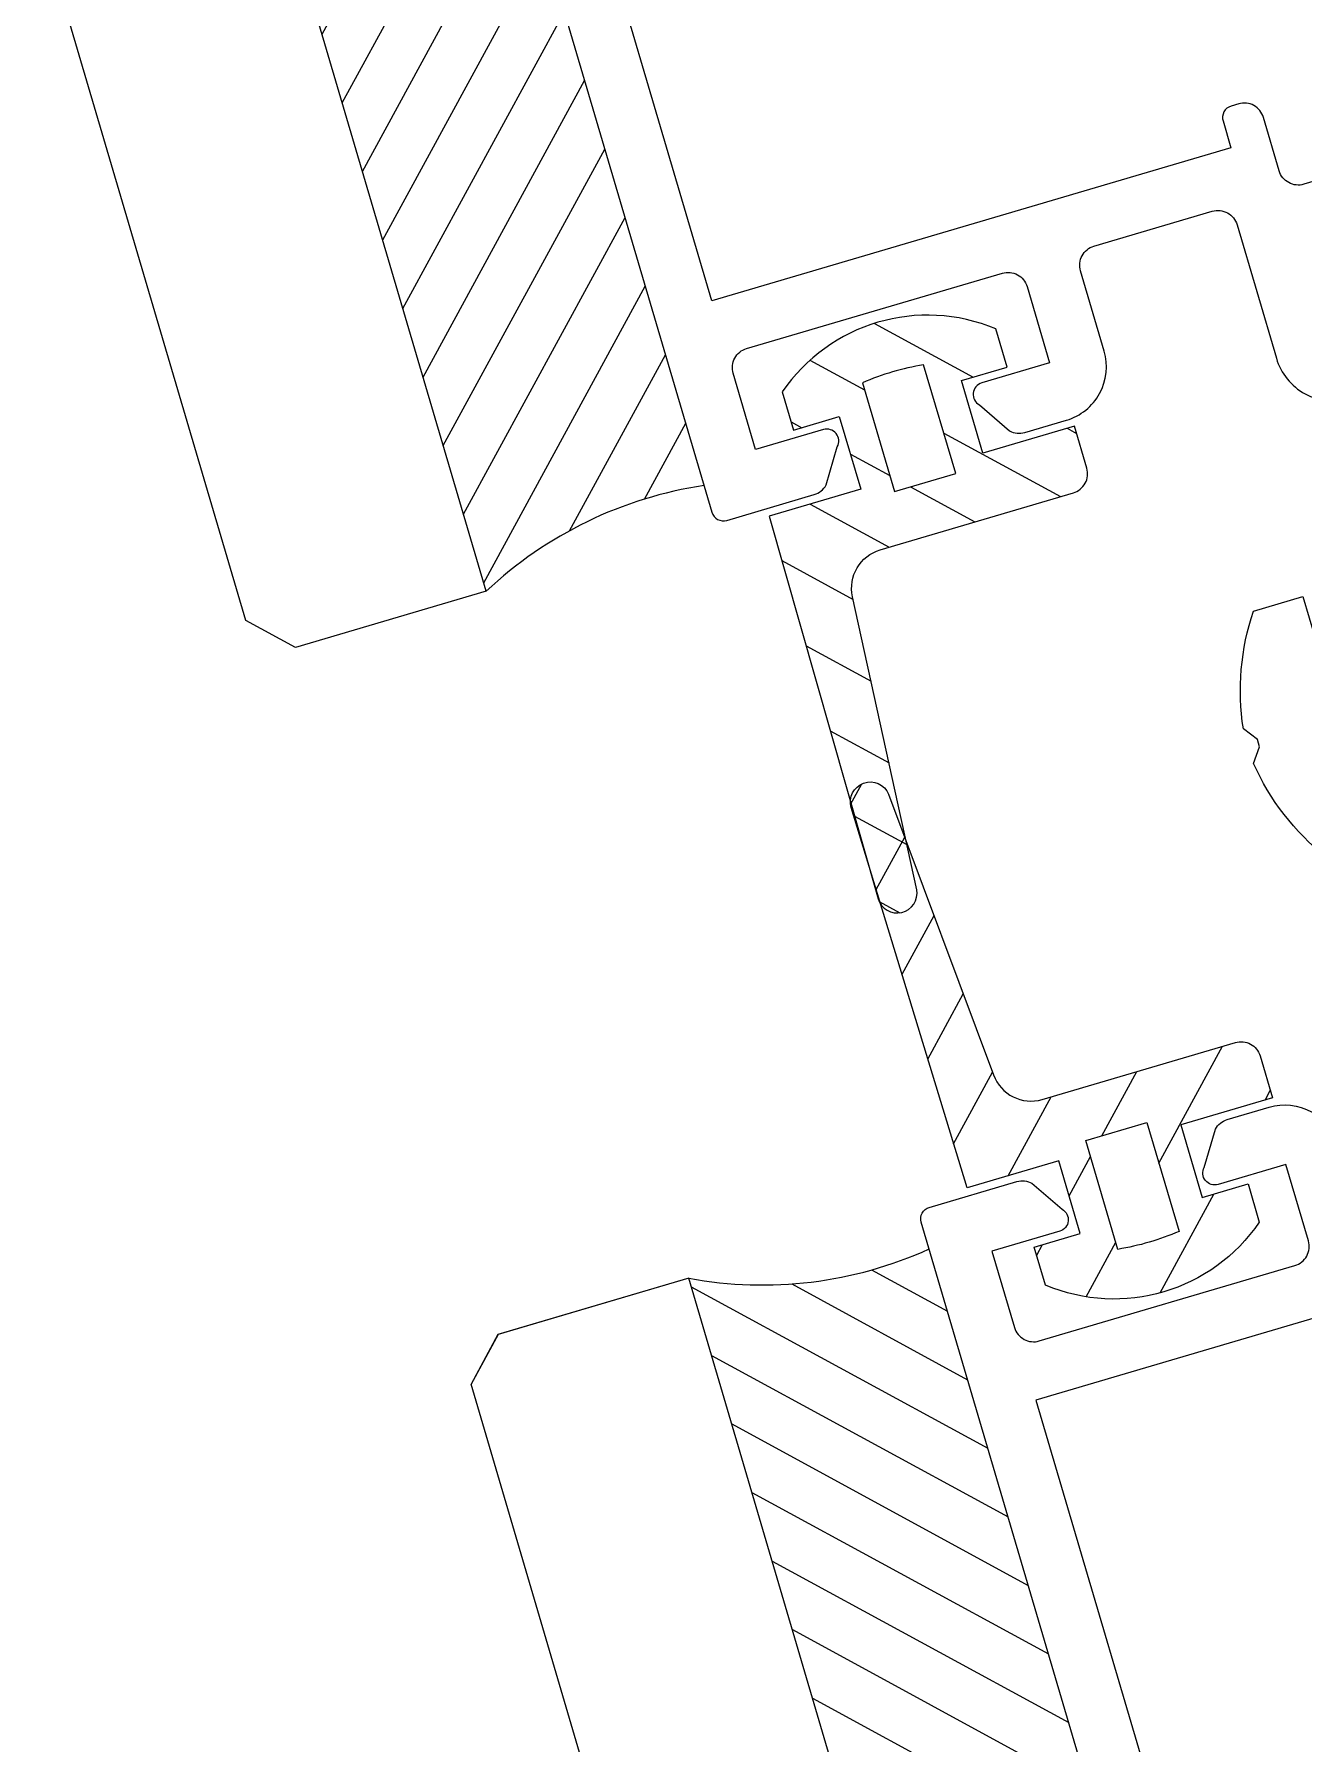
# Model space of a CAD drawing. Header units: millimetres. Extents: x 62878 to 70819, y -67946 to -61850.
# Drawn here: x 63398.444 to 63401.634, y -64651.724 to -64647.428 of the extents above; entities that cross this region are included whole.
import ezdxf

# ---------------------------------------------------------------- set-up
doc = ezdxf.new("R2010")
doc.units = ezdxf.units.MM
doc.layers.add('DOGRAMA', color=171, linetype='Continuous', lineweight=0)
doc.layers.add('DOĞRAMA-yeni', color=40, linetype='Continuous')

# ---------------------------------------------------------------- blocks, each defined once
blk = doc.blocks.new('a2we')
at = {"lineweight": 5, "ltscale": 0.5}
for p, q in [((-196.014, -415.287), (-196.593, -417.249)), ((-196.014, -415.287), (-195.464, -417.711)), ((-197.575, -417.606), (-196.575, -417.242)), ((-196.575, -417.242), (-194.158, -418.262)), ((-194.158, -418.262), (-197.575, -417.606)), ((-195.158, -418.626), (-197.575, -417.606)), ((-196.89, -417.895), (-197.096, -418.345)), ((-197.114, -419.743), (-197.114, -418.428)), ((-194.158, -418.262), (-195.158, -418.626)), ((-195.158, -418.626), (-194.926, -419.295)), ((-194.915, -420.634), (-194.915, -419.361)), ((-198.114, -420.107), (-197.114, -419.743)), ((-194.915, -421.404), (-198.114, -420.107)), ((-193.915, -421.04), (-198.114, -420.107)), ((-197.114, -419.743), (-193.915, -421.04)), ((-197.114, -419.743), (-193.915, -421.04)), ((-197.114, -422.297), (-197.114, -420.512)), ((-193.915, -421.04), (-194.915, -421.404)), ((-194.915, -423.189), (-194.915, -421.404)), ((-198.114, -422.661), (-197.114, -422.297)), ((-197.114, -422.297), (-193.915, -423.594)), ((-197.114, -422.297), (-193.915, -423.594)), ((-194.915, -423.958), (-198.114, -422.661)), ((-193.915, -423.594), (-198.114, -422.661)), ((-197.114, -424.851), (-197.114, -423.066)), ((-193.915, -423.594), (-194.915, -423.958)), ((-194.915, -425.743), (-194.915, -423.958)), ((-198.114, -425.215), (-197.114, -424.851)), ((-197.114, -424.851), (-193.915, -426.148)), ((-197.114, -424.851), (-193.915, -426.148)), ((-194.915, -426.512), (-198.114, -425.215)), ((-193.915, -426.148), (-198.114, -425.215)), ((-197.114, -427.305), (-197.114, -425.621)), ((-193.915, -426.148), (-194.915, -426.512)), ((-194.915, -428.197), (-194.915, -426.512)), ((-198.114, -427.669), (-197.114, -427.305)), ((-197.114, -427.305), (-193.915, -428.602)), ((-197.114, -427.305), (-193.915, -428.602)), ((-194.915, -428.966), (-198.114, -427.669)), ((-193.915, -428.602), (-198.114, -427.669)), ((-197.114, -429.559), (-197.114, -428.024)), ((-193.915, -428.602), (-194.915, -428.966)), ((-194.915, -430.451), (-194.915, -428.966)), ((-198.114, -429.923), (-197.114, -429.559)), ((-197.114, -429.559), (-193.915, -430.856)), ((-197.114, -429.559), (-193.915, -430.856)), ((-194.915, -431.22), (-198.114, -429.923)), ((-193.915, -430.856), (-198.114, -429.923)), ((-197.114, -431.813), (-197.114, -430.278)), ((-193.915, -430.856), (-194.915, -431.22)), ((-194.915, -432.705), (-194.915, -431.22)), ((-198.114, -432.177), (-197.114, -431.813)), ((-194.915, -433.474), (-198.114, -432.177)), ((-193.915, -433.11), (-198.114, -432.177)), ((-197.114, -431.813), (-193.915, -433.11)), ((-197.114, -431.813), (-193.915, -433.11)), ((-197.114, -434.067), (-197.114, -432.532)), ((-193.915, -433.11), (-194.915, -433.474)), ((-194.915, -434.959), (-194.915, -433.474)), ((-198.114, -434.431), (-197.114, -434.067)), ((-197.114, -434.067), (-193.915, -435.365)), ((-197.114, -434.067), (-193.915, -435.365)), ((-194.915, -435.729), (-198.114, -434.431)), ((-193.915, -435.365), (-198.114, -434.431)), ((-197.114, -436.364), (-197.114, -434.786)), ((-193.915, -435.365), (-194.915, -435.729)), ((-194.915, -437.256), (-194.915, -435.729)), ((-198.114, -436.728), (-197.114, -436.364)), ((-197.114, -436.364), (-193.915, -437.661)), ((-197.114, -436.364), (-193.915, -437.661)), ((-194.915, -438.025), (-198.114, -436.728)), ((-193.915, -437.661), (-198.114, -436.728)), ((-197.114, -438.661), (-197.114, -437.134)), ((-193.915, -437.661), (-194.915, -438.025)), ((-194.915, -439.553), (-194.915, -438.025)), ((-198.114, -439.025), (-197.114, -438.661)), ((-194.915, -440.322), (-198.114, -439.025)), ((-193.915, -439.958), (-198.114, -439.025)), ((-197.114, -438.661), (-193.915, -439.958)), ((-197.114, -438.661), (-193.915, -439.958)), ((-197.114, -440.958), (-197.114, -439.431)), ((-193.915, -439.958), (-194.915, -440.322)), ((-194.915, -441.85), (-194.915, -440.322)), ((-198.114, -441.322), (-197.114, -440.958)), ((-197.114, -440.958), (-193.915, -442.255)), ((-194.915, -442.619), (-198.114, -441.322)), ((-193.915, -442.255), (-198.114, -441.322)), ((-197.114, -443.254), (-197.114, -441.727)), ((-193.915, -442.255), (-194.915, -442.619)), ((-194.915, -444.145), (-194.915, -442.619)), ((-198.114, -443.618), (-197.114, -443.254)), ((-197.114, -443.254), (-193.915, -444.551)), ((-194.915, -444.915), (-198.114, -443.618)), ((-193.915, -444.551), (-198.114, -443.618)), ((-197.114, -445.554), (-197.114, -444.023)), ((-193.915, -444.551), (-194.915, -444.915)), ((-194.915, -446.446), (-194.915, -444.915)), ((-198.114, -445.918), (-197.114, -445.554)), ((-193.915, -446.851), (-198.114, -445.918)), ((-194.915, -447.215), (-198.114, -445.918)), ((-197.114, -445.554), (-193.915, -446.851)), ((-197.114, -445.554), (-193.915, -446.851)), ((-197.114, -447.854), (-197.114, -446.323)), ((-193.915, -446.851), (-194.915, -447.215)), ((-194.915, -448.746), (-194.915, -447.215)), ((-197.114, -447.854), (-198.114, -448.218)), ((-193.915, -449.151), (-197.114, -447.854)), ((-194.915, -449.515), (-198.114, -448.218)), ((-198.114, -448.218), (-193.915, -449.151)), ((-197.114, -450.154), (-197.114, -448.624)), ((-193.915, -449.151), (-194.915, -449.515)), ((-194.915, -451.046), (-194.915, -449.515)), ((-198.114, -450.518), (-197.114, -450.154)), ((-197.114, -450.154), (-193.915, -451.451)), ((-194.915, -451.815), (-198.114, -450.518)), ((-193.915, -451.451), (-198.114, -450.518)), ((-197.114, -453.287), (-197.114, -450.924)), ((-193.915, -451.451), (-194.915, -451.815)), ((-194.915, -453.287), (-194.915, -451.815)), ((-192.798, -453.287), (-199.231, -453.287)), ((-199.231, -454.583), (-199.231, -453.287)), ((-192.798, -454.583), (-192.798, -453.287))]:
    blk.add_line(p, q, dxfattribs=at)
blk.add_lwpolyline([(-196.469, -455.664), (-196.113, -455.4), (-195.916, -455.4), (-195.56, -455.664)], dxfattribs=at)
for centre, radius, start, end in [((-196.914, -418.428), 0.2, 155.3251, 180), ((-195.115, -419.361), 0.2, 0, 19.1116), ((-195.66, -449.529), 6.188, 234.7573, 262.4905), ((-196.369, -449.529), 6.188, 277.5095, 305.2427)]:
    blk.add_arc(centre, radius, start, end, dxfattribs=at)
blk = doc.blocks.new('SPANDREL PAN.92')
at = {"layer": 'DOĞRAMA-yeni', "color": 122, "lineweight": -2}
for p, q in [((36462.8692, 28253.9364), (36462.3897, 28253.7947)), ((36488.8084, 28166.1553), (36462.8692, 28253.9364)), ((36462.3897, 28253.7947), (36462.3221, 28253.6704)), ((36488.2046, 28166.0812), (36462.3221, 28253.6704))]:
    blk.add_line(p, q, dxfattribs=at)

msp = doc.modelspace()

# ---------------------------------------------------------------- hatches: boundary and pattern name
at = {"layer": 'DOGRAMA', "lineweight": -2}
h = msp.add_hatch(dxfattribs=at)
h.set_pattern_fill('ANSI31', color=256, scale=0.04, angle=433.5058, style=0)
h.set_pattern_definition([(61.42666, (63450.20762, -64770.65042), (0.11153211, -0.06074198), [])])
h.paths.add_polyline_path([(63399.7246, -64647.2946, 0.414214), (63399.7587, -64647.3132), (63400.1271, -64648.5626, 0.153231), (63399.5798, -64648.8281), (63399.1754, -64647.4565)])
h.paths.add_polyline_path([(63399.6728, -64647.0216), (63399.7432, -64647.2605, 0.414214), (63399.7246, -64647.2946), (63399.1754, -64647.4565), (63399.0972, -64647.1913)])
h = msp.add_hatch(dxfattribs=at)
h.set_pattern_fill('ANSI31', color=256, scale=0.05, angle=433.5058, style=0)
h.set_pattern_definition([(331.42666, (63382.27254, -64540.22272), (0.07592747, 0.13941514), [])])
edge = h.paths.add_edge_path(flags=16)
edge.add_arc((63400.7896, -64648.918), 0.6683, 99.551, 113.3023)
edge.add_line((63400.5253, -64648.3042), (63400.6059, -64648.5778))
edge.add_line((63400.6059, -64648.5778), (63400.7594, -64648.5325))
edge.add_line((63400.7594, -64648.5325), (63400.6787, -64648.259))
edge = h.paths.add_edge_path()
edge.add_line((63401.0889, -64648.5188), (63401.0578, -64648.4133))
edge.add_line((63401.0578, -64648.4133), (63400.8276, -64648.4811))
edge.add_line((63400.8276, -64648.4811), (63400.7739, -64648.2989))
edge.add_line((63400.7739, -64648.2989), (63400.889, -64648.2649))
edge.add_line((63400.889, -64648.2649), (63400.8607, -64648.169))
edge.add_arc((63400.6889, -64648.5762), 0.442, 67.119, 145.7343)
edge.add_line((63400.3236, -64648.3274), (63400.3519, -64648.4233))
edge.add_line((63400.3519, -64648.4233), (63400.467, -64648.3894))
edge.add_line((63400.467, -64648.3894), (63400.5207, -64648.5716))
edge.add_line((63400.5207, -64648.5716), (63400.2905, -64648.6395))
edge.add_line((63400.2905, -64648.6395), (63400.5645, -64649.6007))
edge.add_arc((63400.6124, -64649.5865), 0.05, 196.4267, 369.7168)
edge.add_line((63400.6617, -64649.5781), (63400.5005, -64648.8421))
edge.add_arc((63400.598, -64648.8199), 0.1, 106.4267, 192.8519, ccw=False)
edge.add_line((63400.5697, -64648.724), (63401.0551, -64648.5809))
edge.add_arc((63401.041, -64648.5329), 0.05, 286.4267, 376.4267)
h = msp.add_hatch(dxfattribs=at)
h.set_pattern_fill('ANSI31', color=256, scale=0.05, angle=433.5058, style=0)
h.set_pattern_definition([(61.42666, (63444.46703, -64751.17902), (0.13941514, -0.07592747), [])])
edge = h.paths.add_edge_path(flags=16)
edge.add_arc((63401.0564, -64649.8229), 0.6683, 279.551, 293.3023, ccw=False)
edge.add_line((63401.1673, -64650.4819), (63401.0866, -64650.2084))
edge.add_line((63401.0866, -64650.2084), (63401.2401, -64650.1631))
edge.add_line((63401.2401, -64650.1631), (63401.3208, -64650.4367))
edge = h.paths.add_edge_path()
edge.add_line((63401.5244, -64649.9959), (63401.5555, -64650.1014))
edge.add_line((63401.5555, -64650.1014), (63401.3253, -64650.1693))
edge.add_line((63401.3253, -64650.1693), (63401.3791, -64650.3515))
edge.add_line((63401.3791, -64650.3515), (63401.4942, -64650.3176))
edge.add_line((63401.4942, -64650.3176), (63401.5224, -64650.4135))
edge.add_arc((63401.1572, -64650.1647), 0.442, 247.119, 325.7343, ccw=False)
edge.add_line((63400.9853, -64650.5719), (63400.957, -64650.476))
edge.add_line((63400.957, -64650.476), (63401.0721, -64650.442))
edge.add_line((63401.0721, -64650.442), (63401.0184, -64650.2598))
edge.add_line((63401.0184, -64650.2598), (63400.7882, -64650.3276))
edge.add_line((63400.7882, -64650.3276), (63400.4969, -64649.3715))
edge.add_arc((63400.5449, -64649.3574), 0.05, 23.1365, 196.4267, ccw=False)
edge.add_line((63400.5909, -64649.3378), (63400.8547, -64650.0435))
edge.add_arc((63400.9487, -64650.0093), 0.1, 200.0014, 286.4267)
edge.add_line((63400.9769, -64650.1052), (63401.4623, -64649.9621))
edge.add_arc((63401.4765, -64650.01), 0.05, 16.4267, 106.4267, ccw=False)
h = msp.add_hatch(dxfattribs=at)
h.set_pattern_fill('ANSI31', color=256, scale=0.05, angle=433.5058, style=0)
h.set_pattern_definition([(61.42666, (63444.46703, -64751.17902), (0.13941514, -0.07592747), [])])
edge = h.paths.add_edge_path(flags=16)
edge.add_arc((63401.0564, -64649.8229), 0.6683, 279.551, 293.3023, ccw=False)
edge.add_line((63401.1673, -64650.4819), (63401.0866, -64650.2084))
edge.add_line((63401.0866, -64650.2084), (63401.2401, -64650.1631))
edge.add_line((63401.2401, -64650.1631), (63401.3208, -64650.4367))
edge = h.paths.add_edge_path()
edge.add_line((63401.5244, -64649.9959), (63401.5555, -64650.1014))
edge.add_line((63401.5555, -64650.1014), (63401.3253, -64650.1693))
edge.add_line((63401.3253, -64650.1693), (63401.3791, -64650.3515))
edge.add_line((63401.3791, -64650.3515), (63401.4942, -64650.3176))
edge.add_line((63401.4942, -64650.3176), (63401.5224, -64650.4135))
edge.add_arc((63401.1572, -64650.1647), 0.442, 247.119, 325.7343, ccw=False)
edge.add_line((63400.9853, -64650.5719), (63400.957, -64650.476))
edge.add_line((63400.957, -64650.476), (63401.0721, -64650.442))
edge.add_line((63401.0721, -64650.442), (63401.0184, -64650.2598))
edge.add_line((63401.0184, -64650.2598), (63400.7882, -64650.3276))
edge.add_line((63400.7882, -64650.3276), (63400.4969, -64649.3715))
edge.add_arc((63400.5449, -64649.3574), 0.05, 23.1365, 196.4267, ccw=False)
edge.add_line((63400.5909, -64649.3378), (63400.8547, -64650.0435))
edge.add_arc((63400.9487, -64650.0093), 0.1, 200.0014, 286.4267)
edge.add_line((63400.9769, -64650.1052), (63401.4623, -64649.9621))
edge.add_arc((63401.4765, -64650.01), 0.05, 16.4267, 106.4267, ccw=False)
h = msp.add_hatch(dxfattribs=at)
h.set_pattern_fill('ANSI31', color=256, scale=0.04, angle=433.5058, style=0)
h.set_pattern_definition([(331.42666, (63376.53195, -64520.75132), (0.06074198, 0.11153211), [])])
h.paths.add_polyline_path([(63401.0424, -64651.7644, -0.414214), (63401.061, -64651.7303), (63400.6926, -64650.4809, -0.153231), (63400.0888, -64650.5547), (63400.4932, -64651.9263)])
h.paths.add_polyline_path([(63401.1469, -64652.0219), (63401.0765, -64651.783, -0.414214), (63401.0424, -64651.7644), (63400.4932, -64651.9263), (63400.5714, -64652.1915)])
h = msp.add_hatch(dxfattribs=at)
h.set_pattern_fill('ANSI31', color=256, scale=0.04, angle=433.5058, style=0)
h.set_pattern_definition([(331.42666, (63376.53195, -64520.75132), (0.06074198, 0.11153211), [])])
h.paths.add_polyline_path([(63401.0424, -64651.7644, -0.414214), (63401.061, -64651.7303), (63400.6926, -64650.4809, -0.153231), (63400.0888, -64650.5547), (63400.4932, -64651.9263)])
h.paths.add_polyline_path([(63401.1469, -64652.0219), (63401.0765, -64651.783, -0.414214), (63401.0424, -64651.7644), (63400.4932, -64651.9263), (63400.5714, -64652.1915)])

# ---------------------------------------------------------------- linework, layer by layer
for p, q in [((63399.5798, -64648.8281), (63371.9275, -64555.0348)), ((63398.976, -64648.9019), (63371.3466, -64555.1862)), ((63399.5798, -64648.8281), (63399.1002, -64648.9695)), ((63399.1002, -64648.9695), (63398.976, -64648.9019)), ((63400.0888, -64650.5547), (63399.6093, -64650.6961)), ((63400.0888, -64650.5547), (63399.6093, -64650.6961)), ((63399.6093, -64650.6961), (63399.5416, -64650.8203)), ((63399.6093, -64650.6961), (63399.5416, -64650.8203))]:
    msp.add_line(p, q, dxfattribs=at)
at = {"layer": 'DOGRAMA', "linetype": 'ByBlock', "lineweight": -2}
msp.add_lwpolyline([(63401.9134, -64646.347), (63402.2726, -64647.5651, -0.414214), (63402.2387, -64647.6272), (63402.0632, -64647.679), (63402.0314, -64647.6487), (63402.0211, -64647.6914), (63401.9654, -64647.7078, 1), (63401.9078, -64647.7248), (63401.8311, -64647.7474, 1), (63401.7735, -64647.7644), (63401.6345, -64647.8054, -0.414214), (63401.5724, -64647.7716), (63401.5328, -64647.6373, 0.414214), (63401.4707, -64647.6034), (63401.4515, -64647.6091, 0.414214), (63401.4312, -64647.6464), (63401.451, -64647.7135), (63400.1465, -64648.0981), (63399.7789, -64646.8512)], format="xyb", dxfattribs=at)
at = {"layer": 'DOGRAMA', "lineweight": -2, "ltscale": 0.5}
for points in [[(63399.5615, -64646.6442), (63400.1469, -64648.6297, 0.414214), (63400.1841, -64648.65), (63400.404, -64648.5852, 0.198962), (63400.4338, -64648.5611), (63400.462, -64648.4651, 0.668048), (63400.4271, -64648.422), (63400.2568, -64648.4722), (63400.2002, -64648.2803, -0.414214), (63400.2341, -64648.2182), (63400.8767, -64648.0288, -0.414214), (63400.9388, -64648.0626), (63400.9954, -64648.2544), (63400.825, -64648.3046, 0.668048), (63400.8192, -64648.3598), (63400.8949, -64648.4252, 0.19911), (63400.933, -64648.4292), (63401.0378, -64648.3983, 0.414214), (63401.1325, -64648.2244), (63401.0731, -64648.023, -0.414214), (63401.1069, -64647.9609), (63401.4043, -64647.8732, -0.414214), (63401.4664, -64647.9071), (63401.5653, -64648.2428, 0.414214), (63401.7516, -64648.3442)], [(63401.2582, -64652.3993), (63400.6728, -64650.4138, -0.414214), (63400.6931, -64650.3765), (63400.9131, -64650.3117, -0.198962), (63400.9511, -64650.3157), (63401.0268, -64650.3811, -0.668048), (63401.021, -64650.4362), (63400.8506, -64650.4865), (63400.9072, -64650.6783, 0.414214), (63400.9693, -64650.7121), (63401.612, -64650.5227, 0.414214), (63401.6458, -64650.4606), (63401.5892, -64650.2687), (63401.4189, -64650.3189, -0.668048), (63401.3841, -64650.2758), (63401.4122, -64650.1798, -0.19911), (63401.442, -64650.1557), (63401.5468, -64650.1248, -0.414214), (63401.7207, -64650.2195)], [(63401.2582, -64652.3993), (63400.6728, -64650.4138, -0.414214), (63400.6931, -64650.3765), (63400.9131, -64650.3117, -0.198962), (63400.9511, -64650.3157), (63401.0268, -64650.3811, -0.668048), (63401.021, -64650.4362), (63400.8506, -64650.4865), (63400.9072, -64650.6783, 0.414214), (63400.9693, -64650.7121), (63401.612, -64650.5227, 0.414214), (63401.6458, -64650.4606), (63401.5892, -64650.2687), (63401.4189, -64650.3189, -0.668048), (63401.3841, -64650.2758), (63401.4122, -64650.1798, -0.19911), (63401.442, -64650.1557), (63401.5468, -64650.1248, -0.414214), (63401.7207, -64650.2195)]]:
    msp.add_lwpolyline(points, format="xyb", dxfattribs=at)
at = {"layer": 'DOGRAMA', "lineweight": -2}
for points in [[(63401.0889, -64648.5188), (63401.0578, -64648.4133), (63400.8276, -64648.4811), (63400.7739, -64648.2989), (63400.889, -64648.2649), (63400.8607, -64648.169, 0.357143), (63400.3236, -64648.3274), (63400.3519, -64648.4233), (63400.467, -64648.3894), (63400.5207, -64648.5716), (63400.2905, -64648.6395), (63400.5645, -64649.6007, 0.943095), (63400.6617, -64649.5781), (63400.5005, -64648.8421, -0.396056), (63400.5697, -64648.724), (63401.0551, -64648.5809, 0.414214)], [(63400.6787, -64648.259, 0.060074), (63400.5253, -64648.3042), (63400.6059, -64648.5778), (63400.7594, -64648.5325)], [(63401.5244, -64649.9959), (63401.5555, -64650.1014), (63401.3253, -64650.1693), (63401.3791, -64650.3515), (63401.4942, -64650.3176), (63401.5224, -64650.4135, -0.357143), (63400.9853, -64650.5719), (63400.957, -64650.476), (63401.0721, -64650.442), (63401.0184, -64650.2598), (63400.7882, -64650.3276), (63400.4969, -64649.3715, -0.943095), (63400.5909, -64649.3378), (63400.8547, -64650.0435, 0.396056), (63400.9769, -64650.1052), (63401.4623, -64649.9621, -0.414214)], [(63401.5244, -64649.9959), (63401.5555, -64650.1014), (63401.3253, -64650.1693), (63401.3791, -64650.3515), (63401.4942, -64650.3176), (63401.5224, -64650.4135, -0.357143), (63400.9853, -64650.5719), (63400.957, -64650.476), (63401.0721, -64650.442), (63401.0184, -64650.2598), (63400.7882, -64650.3276), (63400.4969, -64649.3715, -0.943095), (63400.5909, -64649.3378), (63400.8547, -64650.0435, 0.396056), (63400.9769, -64650.1052), (63401.4623, -64649.9621, -0.414214)], [(63401.3208, -64650.4367, -0.060074), (63401.1673, -64650.4819), (63401.0866, -64650.2084), (63401.2401, -64650.1631)], [(63401.3208, -64650.4367, -0.060074), (63401.1673, -64650.4819), (63401.0866, -64650.2084), (63401.2401, -64650.1631)]]:
    msp.add_lwpolyline(points, format="xyb", close=True, dxfattribs=at)
at = {"layer": 'DOGRAMA', "linetype": 'ByBlock', "lineweight": -2}
msp.add_lwpolyline([(63402.2654, -64650.476), (63400.9609, -64650.8605), (63401.3286, -64652.1075)], dxfattribs=at)
msp.add_lwpolyline([(63402.2654, -64650.476), (63400.9609, -64650.8605), (63401.3286, -64652.1075)], dxfattribs=at)
at = {"layer": 'DOGRAMA', "lineweight": -2}
for centre, start, end in [((63400.2766, -64649.5672), 98.4655, 133.3124), ((63400.2732, -64649.5558), 259.5409, 294.3878), ((63400.2732, -64649.5558), 259.5409, 294.3878)]:
    msp.add_arc(centre, 1.0157, start, end, dxfattribs=at)

# ---------------------------------------------------------------- block references
at = {"layer": 'DOGRAMA', "linetype": 'ByBlock', "lineweight": -2, "xscale": -0.09999999999204405, "yscale": 0.09999999999854481, "zscale": 0.1, "rotation": 286.4266584109327}
msp.add_blockref('a2we', (63439.6586, -64617.5304), dxfattribs=at)
msp.add_blockref('a2we', (63439.6586, -64617.5304), dxfattribs=at)
at = {"layer": 'DOĞRAMA-yeni', "rotation": 359.9643240394447}
msp.add_blockref('SPANDREL PAN.92', (26919.634, -92881.7815), dxfattribs=at)

doc.saveas('drawing.dxf')
